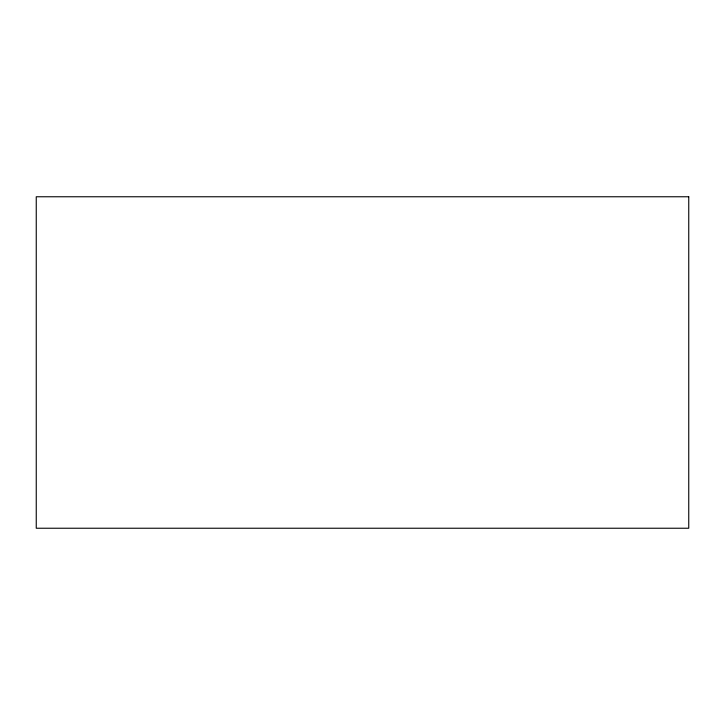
<?xml version="1.0" encoding="UTF-8"?>
<svg xmlns="http://www.w3.org/2000/svg" width="725" height="725" viewBox="0 0 725 725"><rect width="100%" height="100%" fill="white"/><g stroke="black" fill="none" stroke-linecap="round" stroke-linejoin="round"><path stroke-width="1.09" d="M688.75 196.765L36.25 196.765L36.25 528.235L688.75 528.235L688.75 196.765"/></g></svg>
